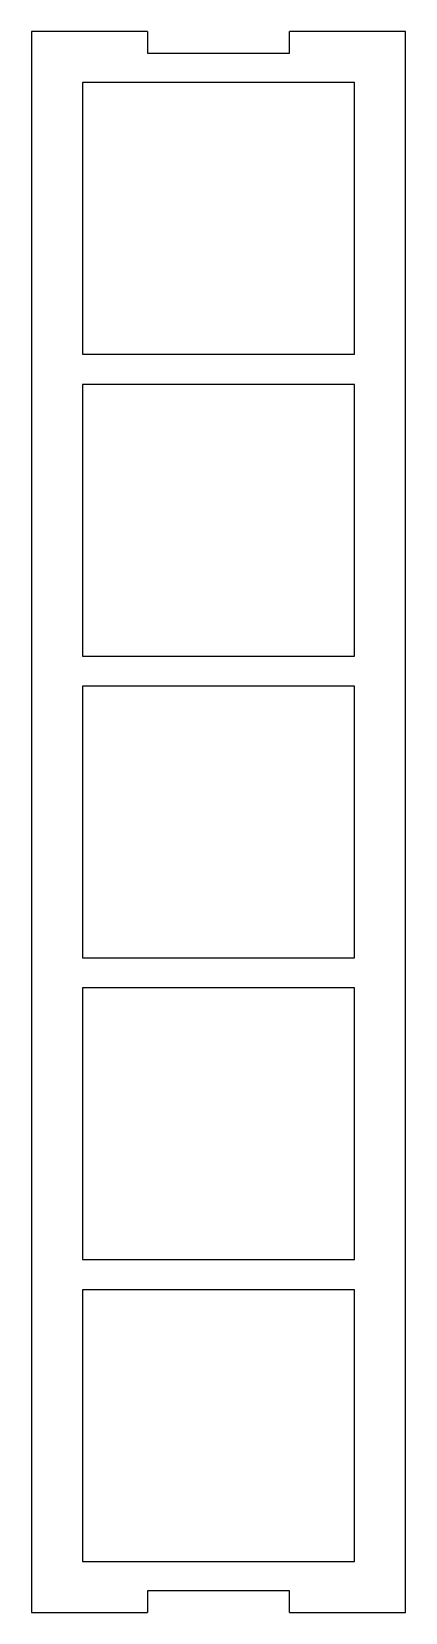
# Model space of a CAD drawing. Header units: millimetres. Extents: x -26 to 26, y -110 to 110.
import ezdxf

# ---------------------------------------------------------------- set-up
doc = ezdxf.new("R2010")
doc.units = ezdxf.units.MM
doc.layers.add('Shape2DView', color=7, linetype='CONTINUOUS')

msp = doc.modelspace()

# ---------------------------------------------------------------- linework, layer by layer
at = {"layer": 'Shape2DView'}
for p, q in [((-26, 110), (-26, -110)), ((-9.9, 110), (-26, 110)), ((-9.9, 110), (-9.9, 107)), ((9.9, 107), (9.9, 110)), ((26, 110), (9.9, 110)), ((26, -110), (26, 110)), ((-9.9, 107), (9.9, 107)), ((-18.9, 102.9), (-18.9, 65.1)), ((18.9, 102.9), (-18.9, 102.9)), ((18.9, 65.1), (18.9, 102.9)), ((-18.9, 65.1), (18.9, 65.1)), ((-18.9, 60.9), (-18.9, 23.1)), ((18.9, 60.9), (-18.9, 60.9)), ((18.9, 23.1), (18.9, 60.9)), ((-18.9, 23.1), (18.9, 23.1)), ((-18.9, 18.9), (-18.9, -18.9)), ((18.9, 18.9), (-18.9, 18.9)), ((18.9, -18.9), (18.9, 18.9)), ((-18.9, -18.9), (18.9, -18.9)), ((-18.9, -23.1), (-18.9, -60.9)), ((18.9, -23.1), (-18.9, -23.1)), ((18.9, -60.9), (18.9, -23.1)), ((-18.9, -60.9), (18.9, -60.9)), ((-18.9, -65.1), (-18.9, -102.9)), ((18.9, -65.1), (-18.9, -65.1)), ((18.9, -102.9), (18.9, -65.1)), ((-18.9, -102.9), (18.9, -102.9)), ((9.9, -107), (-9.9, -107)), ((-9.9, -107), (-9.9, -110)), ((9.9, -110), (9.9, -107)), ((-26, -110), (-9.9, -110)), ((9.9, -110), (26, -110))]:
    msp.add_line(p, q, dxfattribs=at)

doc.saveas('drawing.dxf')
